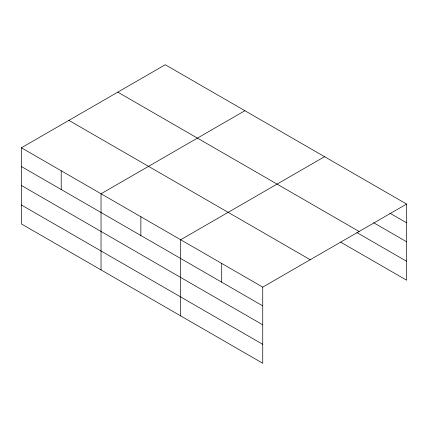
<?xml version="1.0" encoding="UTF-8"?>
<svg xmlns="http://www.w3.org/2000/svg" width="428" height="428" viewBox="0 0 428 428"><rect width="100%" height="100%" fill="white"/><g stroke="black" fill="none" stroke-linecap="round" stroke-linejoin="round"><path stroke-width="0.64" d="M21.4 147.788L262.739 287.124L262.739 363.265L21.4 223.93L21.4 147.788L165.261 64.735L406.6 204.07L406.6 280.212L340.725 242.178M244.902 110.713L101.04 193.772L101.04 269.913M324.547 156.696L180.686 239.75L180.686 315.891M262.739 287.124L406.6 204.07M389.844 213.144L406.6 222.822M373.66 222.742L406.6 241.761M117.786 92.143L359.124 231.478M356.904 232.581L406.6 261.273M68.876 120.38L310.214 259.716M21.4 166.54L262.739 305.876M21.4 185.479L262.739 324.815M21.4 204.991L262.739 344.326M221.715 263.439L221.715 282.191M140.866 216.761L140.866 235.512M61.22 170.777L61.22 189.529"/></g></svg>
